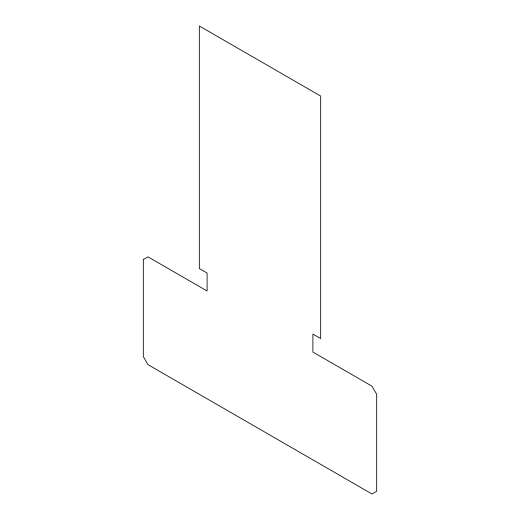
<?xml version="1.0" encoding="UTF-8"?>
<svg xmlns="http://www.w3.org/2000/svg" width="520" height="520" viewBox="0 0 520 520"><rect width="100%" height="100%" fill="white"/><g stroke="black" fill="none" stroke-linecap="round" stroke-linejoin="round"><path stroke-width="0.78" d="M143.312 259.552L143.312 356.564L147.979 364.65L372.021 494L376.688 491.303L376.688 394.29L372.021 386.204L312.897 352.072L312.897 334.106L320.678 338.598L320.678 96.064L199.322 26L199.322 268.534L207.103 273.026L207.103 290.992L147.979 256.854L143.312 259.552"/></g></svg>
